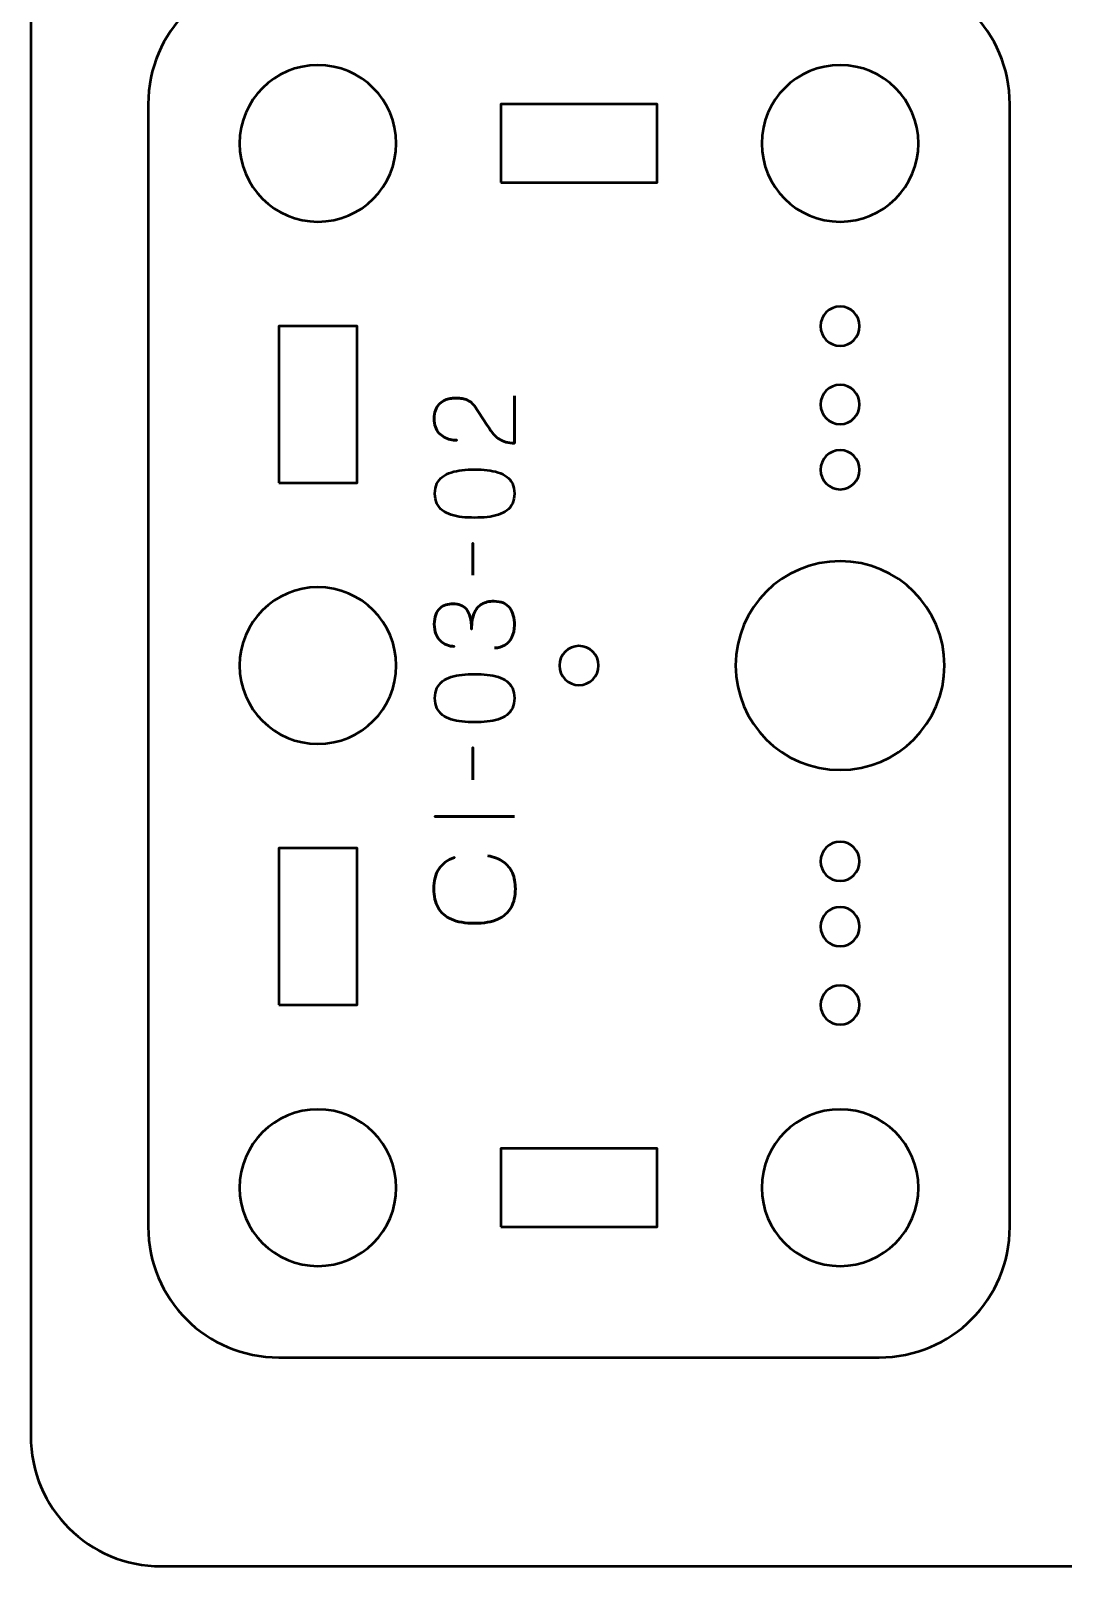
# Model space of a CAD drawing. Header units: centimetres. Extents: x -21 to 0, y -29.7 to 0.
# Drawn here: x -21 to -17.05, y -29.7 to -23.82 of the extents above; entities that cross this region are included whole.
import ezdxf

# ---------------------------------------------------------------- set-up
doc = ezdxf.new("R2010")
doc.units = ezdxf.units.CM
doc.header["$MEASUREMENT"] = 0
doc.layers.add('Layer 1', color=7, linetype='Continuous')

msp = doc.modelspace()

# ---------------------------------------------------------------- linework, layer by layer
at = {"layer": 'Layer 1', "color": 22, "lineweight": 53}
msp.add_open_spline([(-21.00003, -29.19995), (-21.00003, -29.19995), (-21.00003, -0.49992), (-21.00003, -0.49992), (-21.00003, -0.49992), (-21.00003, -0.22295), (-20.77694, 0.00004), (-20.49994, 0.00004), (-20.49994, 0.00004), (-20.49994, 0.00004), (-0.50008, 0.00004), (-0.50008, 0.00004), (-0.50008, 0.00004), (-0.22294, 0.00004), (0.00002, -0.22295), (0.00002, -0.49992), (0.00002, -0.49992), (0.00002, -0.49992), (0.00002, -29.19995), (0.00002, -29.19995), (0.00002, -29.19995), (0.00002, -29.47695), (-0.22294, -29.70004), (-0.50008, -29.70004), (-0.50008, -29.70004), (-0.50008, -29.70004), (-20.49994, -29.70004), (-20.49994, -29.70004), (-20.49994, -29.70004), (-20.77694, -29.70004), (-21.00003, -29.47695), (-21.00003, -29.19995)], degree=3, knots=[0, 0, 0, 0, 0.125, 0.125, 0.125, 0.125, 0.25, 0.25, 0.25, 0.25, 0.375, 0.375, 0.375, 0.375, 0.5, 0.5, 0.5, 0.5, 0.625, 0.625, 0.625, 0.625, 0.75, 0.75, 0.75, 0.75, 0.875, 0.875, 0.875, 0.875, 1, 1, 1, 1], dxfattribs=at)
at = {"layer": 'Layer 1', "color": 2, "lineweight": 53}
msp.add_open_spline([(-20.55003, -28.39994), (-20.55003, -28.39994), (-20.55003, -24.10007), (-20.55003, -24.10007), (-20.55003, -24.10007), (-20.55003, -23.82293), (-20.32694, -23.59997), (-20.04994, -23.59997), (-20.04994, -23.59997), (-20.04994, -23.59997), (-17.75007, -23.59997), (-17.75007, -23.59997), (-17.75007, -23.59997), (-17.47293, -23.59997), (-17.24997, -23.82293), (-17.24997, -24.10007), (-17.24997, -24.10007), (-17.24997, -24.10007), (-17.24997, -28.39994), (-17.24997, -28.39994), (-17.24997, -28.39994), (-17.24997, -28.67694), (-17.47293, -28.90003), (-17.75007, -28.90003), (-17.75007, -28.90003), (-17.75007, -28.90003), (-20.04994, -28.90003), (-20.04994, -28.90003), (-20.04994, -28.90003), (-20.32694, -28.90003), (-20.55003, -28.67694), (-20.55003, -28.39994)], degree=3, knots=[0, 0, 0, 0, 0.125, 0.125, 0.125, 0.125, 0.25, 0.25, 0.25, 0.25, 0.375, 0.375, 0.375, 0.375, 0.5, 0.5, 0.5, 0.5, 0.625, 0.625, 0.625, 0.625, 0.75, 0.75, 0.75, 0.75, 0.875, 0.875, 0.875, 0.875, 1, 1, 1, 1], dxfattribs=at)
at = {"layer": 'Layer 1', "lineweight": 53}
for points in [[(-19.9, -23.95), (-19.73423, -23.95), (-19.6, -24.08433), (-19.6, -24.25), (-19.6, -24.25), (-19.6, -24.41563), (-19.73423, -24.55), (-19.9, -24.55), (-19.9, -24.55), (-20.06567, -24.55), (-20.20001, -24.41563), (-20.20001, -24.25), (-20.20001, -24.25), (-20.20001, -24.08433), (-20.06567, -23.95), (-19.9, -23.95)], [(-17.89993, -23.95), (-17.7343, -23.95), (-17.59993, -24.08433), (-17.59993, -24.25), (-17.59993, -24.25), (-17.59993, -24.41563), (-17.7343, -24.55), (-17.89993, -24.55), (-17.89993, -24.55), (-18.0657, -24.55), (-18.19993, -24.41563), (-18.19993, -24.25), (-18.19993, -24.25), (-18.19993, -24.08433), (-18.0657, -23.95), (-17.89993, -23.95)], [(-19.19999, -24.40007), (-19.19999, -24.40007), (-19.19999, -24.10007), (-19.19999, -24.10007), (-19.19999, -24.10007), (-19.19999, -24.10007), (-18.59998, -24.10007), (-18.59998, -24.10007), (-18.59998, -24.10007), (-18.59998, -24.10007), (-18.59998, -24.40007), (-18.59998, -24.40007), (-18.59998, -24.40007), (-18.59998, -24.40007), (-19.19999, -24.40007), (-19.19999, -24.40007)], [(-20.04994, -25.55002), (-20.04994, -25.55002), (-20.04994, -24.95002), (-20.04994, -24.95002), (-20.04994, -24.95002), (-20.04994, -24.95002), (-19.74993, -24.95002), (-19.74993, -24.95002), (-19.74993, -24.95002), (-19.74993, -24.95002), (-19.74993, -25.55002), (-19.74993, -25.55002), (-19.74993, -25.55002), (-19.74993, -25.55002), (-20.04994, -25.55002), (-20.04994, -25.55002)], [(-19.9, -25.94993), (-19.73423, -25.94993), (-19.6, -26.0843), (-19.6, -26.24993), (-19.6, -26.24993), (-19.6, -26.4157), (-19.73423, -26.54993), (-19.9, -26.54993), (-19.9, -26.54993), (-20.06567, -26.54993), (-20.20001, -26.4157), (-20.20001, -26.24993), (-20.20001, -26.24993), (-20.20001, -26.0843), (-20.06567, -25.94993), (-19.9, -25.94993)], [(-20.04994, -27.54999), (-20.04994, -27.54999), (-20.04994, -26.94998), (-20.04994, -26.94998), (-20.04994, -26.94998), (-20.04994, -26.94998), (-19.74993, -26.94998), (-19.74993, -26.94998), (-19.74993, -26.94998), (-19.74993, -26.94998), (-19.74993, -27.54999), (-19.74993, -27.54999), (-19.74993, -27.54999), (-19.74993, -27.54999), (-20.04994, -27.54999), (-20.04994, -27.54999)], [(-19.9, -27.95), (-19.73423, -27.95), (-19.6, -28.08423), (-19.6, -28.25001), (-19.6, -28.25001), (-19.6, -28.41567), (-19.73423, -28.55001), (-19.9, -28.55001), (-19.9, -28.55001), (-20.06567, -28.55001), (-20.20001, -28.41567), (-20.20001, -28.25001), (-20.20001, -28.25001), (-20.20001, -28.08423), (-20.06567, -27.95), (-19.9, -27.95)], [(-17.89993, -27.95), (-17.7343, -27.95), (-17.59993, -28.08423), (-17.59993, -28.25001), (-17.59993, -28.25001), (-17.59993, -28.41567), (-17.7343, -28.55001), (-17.89993, -28.55001), (-17.89993, -28.55001), (-18.0657, -28.55001), (-18.19993, -28.41567), (-18.19993, -28.25001), (-18.19993, -28.25001), (-18.19993, -28.08423), (-18.0657, -27.95), (-17.89993, -27.95)], [(-19.19999, -28.39994), (-19.19999, -28.39994), (-19.19999, -28.09993), (-19.19999, -28.09993), (-19.19999, -28.09993), (-19.19999, -28.09993), (-18.59998, -28.09993), (-18.59998, -28.09993), (-18.59998, -28.09993), (-18.59998, -28.09993), (-18.59998, -28.39994), (-18.59998, -28.39994), (-18.59998, -28.39994), (-18.59998, -28.39994), (-19.19999, -28.39994), (-19.19999, -28.39994)]]:
    msp.add_open_spline(points, degree=3, knots=[0, 0, 0, 0, 0.25, 0.25, 0.25, 0.25, 0.5, 0.5, 0.5, 0.5, 0.75, 0.75, 0.75, 0.75, 1, 1, 1, 1], dxfattribs=at)
at = {"layer": 'Layer 1', "color": 250, "lineweight": 53}
for points in [[(-17.825, -24.95), (-17.825, -24.9914), (-17.85859, -25.025), (-17.9, -25.025), (-17.9, -25.025), (-17.9414, -25.025), (-17.975, -24.9914), (-17.975, -24.95), (-17.975, -24.95), (-17.975, -24.90859), (-17.9414, -24.875), (-17.9, -24.875), (-17.9, -24.875), (-17.85859, -24.875), (-17.825, -24.90859), (-17.825, -24.95)], [(-17.825, -25.25), (-17.825, -25.2914), (-17.85859, -25.325), (-17.9, -25.325), (-17.9, -25.325), (-17.9414, -25.325), (-17.975, -25.2914), (-17.975, -25.25), (-17.975, -25.25), (-17.975, -25.20859), (-17.9414, -25.175), (-17.9, -25.175), (-17.9, -25.175), (-17.85859, -25.175), (-17.825, -25.20859), (-17.825, -25.25)], [(-17.825, -25.5), (-17.825, -25.5414), (-17.85859, -25.575), (-17.9, -25.575), (-17.9, -25.575), (-17.9414, -25.575), (-17.975, -25.5414), (-17.975, -25.5), (-17.975, -25.5), (-17.975, -25.45859), (-17.9414, -25.425), (-17.9, -25.425), (-17.9, -25.425), (-17.85859, -25.425), (-17.825, -25.45859), (-17.825, -25.5)], [(-18.3, -26.25), (-18.3, -26.02912), (-18.12088, -25.85), (-17.9, -25.85), (-17.9, -25.85), (-17.67912, -25.85), (-17.5, -26.02912), (-17.5, -26.25), (-17.5, -26.25), (-17.5, -26.47088), (-17.67912, -26.65), (-17.9, -26.65), (-17.9, -26.65), (-18.12088, -26.65), (-18.3, -26.47088), (-18.3, -26.25)], [(-18.9, -26.175), (-18.85859, -26.175), (-18.825, -26.20859), (-18.825, -26.25), (-18.825, -26.25), (-18.825, -26.2914), (-18.85859, -26.325), (-18.9, -26.325), (-18.9, -26.325), (-18.9414, -26.325), (-18.975, -26.2914), (-18.975, -26.25), (-18.975, -26.25), (-18.975, -26.20859), (-18.9414, -26.175), (-18.9, -26.175)], [(-17.975, -27), (-17.975, -26.95859), (-17.9414, -26.925), (-17.9, -26.925), (-17.9, -26.925), (-17.85859, -26.925), (-17.825, -26.95859), (-17.825, -27), (-17.825, -27), (-17.825, -27.0414), (-17.85859, -27.075), (-17.9, -27.075), (-17.9, -27.075), (-17.9414, -27.075), (-17.975, -27.0414), (-17.975, -27)], [(-17.975, -27.25), (-17.975, -27.20859), (-17.9414, -27.175), (-17.9, -27.175), (-17.9, -27.175), (-17.85859, -27.175), (-17.825, -27.20859), (-17.825, -27.25), (-17.825, -27.25), (-17.825, -27.2914), (-17.85859, -27.325), (-17.9, -27.325), (-17.9, -27.325), (-17.9414, -27.325), (-17.975, -27.2914), (-17.975, -27.25)], [(-17.975, -27.55), (-17.975, -27.50859), (-17.9414, -27.475), (-17.9, -27.475), (-17.9, -27.475), (-17.85859, -27.475), (-17.825, -27.50859), (-17.825, -27.55), (-17.825, -27.55), (-17.825, -27.5914), (-17.85859, -27.625), (-17.9, -27.625), (-17.9, -27.625), (-17.9414, -27.625), (-17.975, -27.5914), (-17.975, -27.55)]]:
    msp.add_open_spline(points, degree=3, knots=[0, 0, 0, 0, 0.25, 0.25, 0.25, 0.25, 0.5, 0.5, 0.5, 0.5, 0.75, 0.75, 0.75, 0.75, 1, 1, 1, 1], dxfattribs=at)
at = {"layer": 'Layer 1', "color": 30, "lineweight": 53}
for points, knots in [([(-19.14718, -25.21711), (-19.14718, -25.21711), (-19.14718, -25.39872), (-19.14718, -25.39872), (-19.14718, -25.39872), (-19.15946, -25.39837), (-19.17032, -25.39682), (-19.17964, -25.3942), (-19.17964, -25.3942), (-19.18895, -25.39152), (-19.19713, -25.38793), (-19.20419, -25.38348), (-19.20419, -25.38348), (-19.21124, -25.37896), (-19.21752, -25.37381), (-19.22303, -25.36796), (-19.22303, -25.36796), (-19.2286, -25.3621), (-19.23368, -25.35582), (-19.23848, -25.34905), (-19.23848, -25.34905), (-19.24321, -25.34228), (-19.24793, -25.33529), (-19.25259, -25.32802), (-19.25259, -25.32802), (-19.25259, -25.32802), (-19.30085, -25.25563), (-19.30085, -25.25563), (-19.30085, -25.25563), (-19.30607, -25.24823), (-19.31171, -25.24244), (-19.31792, -25.23835), (-19.31792, -25.23835), (-19.32406, -25.23419), (-19.33055, -25.23129), (-19.33733, -25.22953), (-19.33733, -25.22953), (-19.34417, -25.22784), (-19.35108, -25.22678), (-19.35821, -25.22643), (-19.35821, -25.22643), (-19.36534, -25.22607), (-19.37246, -25.22593), (-19.37959, -25.226), (-19.37959, -25.226), (-19.38544, -25.226), (-19.39172, -25.22678), (-19.3985, -25.22833), (-19.3985, -25.22833), (-19.4052, -25.22995), (-19.4119, -25.23249), (-19.41853, -25.23609), (-19.41853, -25.23609), (-19.42517, -25.23969), (-19.43123, -25.24449), (-19.43674, -25.25048), (-19.43674, -25.25048), (-19.44217, -25.25648), (-19.44654, -25.26389), (-19.44986, -25.27271), (-19.44986, -25.27271), (-19.45318, -25.28153), (-19.45487, -25.2919), (-19.45494, -25.30389), (-19.45494, -25.30389), (-19.45487, -25.31596), (-19.45318, -25.32661), (-19.44993, -25.33579), (-19.44993, -25.33579), (-19.44669, -25.34496), (-19.44217, -25.35279), (-19.43646, -25.35928), (-19.43646, -25.35928), (-19.43074, -25.36577), (-19.42411, -25.37099), (-19.4167, -25.37508), (-19.4167, -25.37508), (-19.40929, -25.37918), (-19.40139, -25.38214), (-19.39306, -25.38404), (-19.39306, -25.38404), (-19.38474, -25.38595), (-19.37627, -25.38687), (-19.36773, -25.38687), (-19.36773, -25.38687), (-19.37627, -25.38687), (-19.38474, -25.38595), (-19.39306, -25.38404), (-19.39306, -25.38404), (-19.40139, -25.38214), (-19.40929, -25.37918), (-19.4167, -25.37508), (-19.4167, -25.37508), (-19.42411, -25.37099), (-19.43074, -25.36577), (-19.43646, -25.35928), (-19.43646, -25.35928), (-19.44217, -25.35279), (-19.44669, -25.34496), (-19.44993, -25.33579), (-19.44993, -25.33579), (-19.45318, -25.32661), (-19.45487, -25.31596), (-19.45494, -25.30389), (-19.45494, -25.30389), (-19.45487, -25.2919), (-19.45318, -25.28153), (-19.44986, -25.27271), (-19.44986, -25.27271), (-19.44654, -25.26389), (-19.44217, -25.25648), (-19.43674, -25.25048), (-19.43674, -25.25048), (-19.43123, -25.24449), (-19.42517, -25.23969), (-19.41853, -25.23609), (-19.41853, -25.23609), (-19.4119, -25.23249), (-19.4052, -25.22995), (-19.3985, -25.22833), (-19.3985, -25.22833), (-19.39172, -25.22678), (-19.38544, -25.226), (-19.37959, -25.226), (-19.37959, -25.226), (-19.37246, -25.22593), (-19.36534, -25.22607), (-19.35821, -25.22643), (-19.35821, -25.22643), (-19.35108, -25.22678), (-19.34417, -25.22784), (-19.33733, -25.22953), (-19.33733, -25.22953), (-19.33055, -25.23129), (-19.32406, -25.23419), (-19.31792, -25.23835), (-19.31792, -25.23835), (-19.31171, -25.24244), (-19.30607, -25.24823), (-19.30085, -25.25563), (-19.30085, -25.25563), (-19.30085, -25.25563), (-19.25259, -25.32802), (-19.25259, -25.32802), (-19.25259, -25.32802), (-19.24793, -25.33529), (-19.24321, -25.34228), (-19.23848, -25.34905), (-19.23848, -25.34905), (-19.23368, -25.35582), (-19.2286, -25.3621), (-19.22303, -25.36796), (-19.22303, -25.36796), (-19.21752, -25.37381), (-19.21124, -25.37896), (-19.20419, -25.38348), (-19.20419, -25.38348), (-19.19713, -25.38793), (-19.18895, -25.39152), (-19.17964, -25.3942), (-19.17964, -25.3942), (-19.17032, -25.39682), (-19.15946, -25.39837), (-19.14718, -25.39872), (-19.14718, -25.39872), (-19.14718, -25.39872), (-19.14718, -25.21711), (-19.14718, -25.21711)], [0, 0, 0, 0, 0.0238095, 0.0238095, 0.0238095, 0.0238095, 0.047619, 0.047619, 0.047619, 0.047619, 0.0714286, 0.0714286, 0.0714286, 0.0714286, 0.0952381, 0.0952381, 0.0952381, 0.0952381, 0.1190476, 0.1190476, 0.1190476, 0.1190476, 0.1428571, 0.1428571, 0.1428571, 0.1428571, 0.1666667, 0.1666667, 0.1666667, 0.1666667, 0.1904762, 0.1904762, 0.1904762, 0.1904762, 0.2142857, 0.2142857, 0.2142857, 0.2142857, 0.2380952, 0.2380952, 0.2380952, 0.2380952, 0.2619048, 0.2619048, 0.2619048, 0.2619048, 0.2857143, 0.2857143, 0.2857143, 0.2857143, 0.3095238, 0.3095238, 0.3095238, 0.3095238, 0.3333333, 0.3333333, 0.3333333, 0.3333333, 0.3571429, 0.3571429, 0.3571429, 0.3571429, 0.3809524, 0.3809524, 0.3809524, 0.3809524, 0.4047619, 0.4047619, 0.4047619, 0.4047619, 0.4285714, 0.4285714, 0.4285714, 0.4285714, 0.452381, 0.452381, 0.452381, 0.452381, 0.4761905, 0.4761905, 0.4761905, 0.4761905, 0.5, 0.5, 0.5, 0.5, 0.5238095, 0.5238095, 0.5238095, 0.5238095, 0.547619, 0.547619, 0.547619, 0.547619, 0.5714286, 0.5714286, 0.5714286, 0.5714286, 0.5952381, 0.5952381, 0.5952381, 0.5952381, 0.6190476, 0.6190476, 0.6190476, 0.6190476, 0.6428571, 0.6428571, 0.6428571, 0.6428571, 0.6666667, 0.6666667, 0.6666667, 0.6666667, 0.6904762, 0.6904762, 0.6904762, 0.6904762, 0.7142857, 0.7142857, 0.7142857, 0.7142857, 0.7380952, 0.7380952, 0.7380952, 0.7380952, 0.7619048, 0.7619048, 0.7619048, 0.7619048, 0.7857143, 0.7857143, 0.7857143, 0.7857143, 0.8095238, 0.8095238, 0.8095238, 0.8095238, 0.8333333, 0.8333333, 0.8333333, 0.8333333, 0.8571429, 0.8571429, 0.8571429, 0.8571429, 0.8809524, 0.8809524, 0.8809524, 0.8809524, 0.9047619, 0.9047619, 0.9047619, 0.9047619, 0.9285714, 0.9285714, 0.9285714, 0.9285714, 0.952381, 0.952381, 0.952381, 0.952381, 0.9761905, 0.9761905, 0.9761905, 0.9761905, 1, 1, 1, 1]), ([(-19.14718, -25.59133), (-19.14725, -25.57652), (-19.14986, -25.56375), (-19.15494, -25.55309), (-19.15494, -25.55309), (-19.16002, -25.54251), (-19.16729, -25.53369), (-19.17653, -25.52664), (-19.17653, -25.52664), (-19.18584, -25.51965), (-19.19685, -25.51415), (-19.20955, -25.51006), (-19.20955, -25.51006), (-19.22225, -25.50603), (-19.23615, -25.50314), (-19.25139, -25.50152), (-19.25139, -25.50152), (-19.26663, -25.49982), (-19.28265, -25.49898), (-19.29958, -25.49905), (-19.29958, -25.49905), (-19.31644, -25.49898), (-19.33246, -25.49982), (-19.34763, -25.50152), (-19.34763, -25.50152), (-19.3628, -25.50314), (-19.37677, -25.50603), (-19.38947, -25.51006), (-19.38947, -25.51006), (-19.4021, -25.51415), (-19.4131, -25.51965), (-19.42249, -25.52664), (-19.42249, -25.52664), (-19.4318, -25.53369), (-19.43907, -25.54251), (-19.44415, -25.55309), (-19.44415, -25.55309), (-19.4493, -25.56375), (-19.45191, -25.57652), (-19.45198, -25.59133), (-19.45198, -25.59133), (-19.45191, -25.60615), (-19.4493, -25.61892), (-19.44415, -25.62958), (-19.44415, -25.62958), (-19.43907, -25.64016), (-19.4318, -25.64898), (-19.42249, -25.65603), (-19.42249, -25.65603), (-19.4131, -25.66302), (-19.4021, -25.66852), (-19.38947, -25.67261), (-19.38947, -25.67261), (-19.37677, -25.67664), (-19.3628, -25.67953), (-19.34763, -25.68115), (-19.34763, -25.68115), (-19.33246, -25.68284), (-19.31644, -25.68369), (-19.29958, -25.68362), (-19.29958, -25.68362), (-19.28265, -25.68369), (-19.26663, -25.68284), (-19.25139, -25.68115), (-19.25139, -25.68115), (-19.23615, -25.67953), (-19.22225, -25.67664), (-19.20955, -25.67261), (-19.20955, -25.67261), (-19.19685, -25.66852), (-19.18584, -25.66302), (-19.17653, -25.65603), (-19.17653, -25.65603), (-19.16729, -25.64898), (-19.16002, -25.64016), (-19.15494, -25.62958), (-19.15494, -25.62958), (-19.14986, -25.61892), (-19.14725, -25.60615), (-19.14718, -25.59133)], [0, 0, 0, 0, 0.05, 0.05, 0.05, 0.05, 0.1, 0.1, 0.1, 0.1, 0.15, 0.15, 0.15, 0.15, 0.2, 0.2, 0.2, 0.2, 0.25, 0.25, 0.25, 0.25, 0.3, 0.3, 0.3, 0.3, 0.35, 0.35, 0.35, 0.35, 0.4, 0.4, 0.4, 0.4, 0.45, 0.45, 0.45, 0.45, 0.5, 0.5, 0.5, 0.5, 0.55, 0.55, 0.55, 0.55, 0.6, 0.6, 0.6, 0.6, 0.65, 0.65, 0.65, 0.65, 0.7, 0.7, 0.7, 0.7, 0.75, 0.75, 0.75, 0.75, 0.8, 0.8, 0.8, 0.8, 0.85, 0.85, 0.85, 0.85, 0.9, 0.9, 0.9, 0.9, 0.95, 0.95, 0.95, 0.95, 1, 1, 1, 1]), ([(-19.14718, -25.59133), (-19.14725, -25.57652), (-19.14986, -25.56375), (-19.15494, -25.55309), (-19.15494, -25.55309), (-19.16002, -25.54251), (-19.16729, -25.53369), (-19.17653, -25.52664), (-19.17653, -25.52664), (-19.18584, -25.51965), (-19.19685, -25.51415), (-19.20955, -25.51006), (-19.20955, -25.51006), (-19.22225, -25.50603), (-19.23615, -25.50314), (-19.25139, -25.50152), (-19.25139, -25.50152), (-19.26663, -25.49982), (-19.28265, -25.49898), (-19.29958, -25.49905), (-19.29958, -25.49905), (-19.31644, -25.49898), (-19.33246, -25.49982), (-19.34763, -25.50152), (-19.34763, -25.50152), (-19.3628, -25.50314), (-19.37677, -25.50603), (-19.38947, -25.51006), (-19.38947, -25.51006), (-19.4021, -25.51415), (-19.4131, -25.51965), (-19.42249, -25.52664), (-19.42249, -25.52664), (-19.4318, -25.53369), (-19.43907, -25.54251), (-19.44415, -25.55309), (-19.44415, -25.55309), (-19.4493, -25.56375), (-19.45191, -25.57652), (-19.45198, -25.59133), (-19.45198, -25.59133), (-19.45191, -25.60615), (-19.4493, -25.61892), (-19.44415, -25.62958), (-19.44415, -25.62958), (-19.43907, -25.64016), (-19.4318, -25.64898), (-19.42249, -25.65603), (-19.42249, -25.65603), (-19.4131, -25.66302), (-19.4021, -25.66852), (-19.38947, -25.67261), (-19.38947, -25.67261), (-19.37677, -25.67664), (-19.3628, -25.67953), (-19.34763, -25.68115), (-19.34763, -25.68115), (-19.33246, -25.68284), (-19.31644, -25.68369), (-19.29958, -25.68362), (-19.29958, -25.68362), (-19.28265, -25.68369), (-19.26663, -25.68284), (-19.25139, -25.68115), (-19.25139, -25.68115), (-19.23615, -25.67953), (-19.22225, -25.67664), (-19.20955, -25.67261), (-19.20955, -25.67261), (-19.19685, -25.66852), (-19.18584, -25.66302), (-19.17653, -25.65603), (-19.17653, -25.65603), (-19.16729, -25.64898), (-19.16002, -25.64016), (-19.15494, -25.62958), (-19.15494, -25.62958), (-19.14986, -25.61892), (-19.14725, -25.60615), (-19.14718, -25.59133)], [0, 0, 0, 0, 0.05, 0.05, 0.05, 0.05, 0.1, 0.1, 0.1, 0.1, 0.15, 0.15, 0.15, 0.15, 0.2, 0.2, 0.2, 0.2, 0.25, 0.25, 0.25, 0.25, 0.3, 0.3, 0.3, 0.3, 0.35, 0.35, 0.35, 0.35, 0.4, 0.4, 0.4, 0.4, 0.45, 0.45, 0.45, 0.45, 0.5, 0.5, 0.5, 0.5, 0.55, 0.55, 0.55, 0.55, 0.6, 0.6, 0.6, 0.6, 0.65, 0.65, 0.65, 0.65, 0.7, 0.7, 0.7, 0.7, 0.75, 0.75, 0.75, 0.75, 0.8, 0.8, 0.8, 0.8, 0.85, 0.85, 0.85, 0.85, 0.9, 0.9, 0.9, 0.9, 0.95, 0.95, 0.95, 0.95, 1, 1, 1, 1]), ([(-19.30678, -25.90375), (-19.30678, -25.90375), (-19.30678, -25.78056), (-19.30678, -25.78056), (-19.30678, -25.78056), (-19.30678, -25.78056), (-19.30678, -25.90375), (-19.30678, -25.90375)], [0, 0, 0, 0, 0.5, 0.5, 0.5, 0.5, 1, 1, 1, 1]), ([(-19.2238, -26.1823), (-19.20856, -26.18223), (-19.1953, -26.1787), (-19.1838, -26.17172), (-19.1838, -26.17172), (-19.17237, -26.16473), (-19.16341, -26.15478), (-19.15699, -26.1418), (-19.15699, -26.1418), (-19.15057, -26.12882), (-19.14732, -26.11323), (-19.14718, -26.09509), (-19.14718, -26.09509), (-19.14718, -26.08148), (-19.14859, -26.06913), (-19.15155, -26.05791), (-19.15155, -26.05791), (-19.15452, -26.04676), (-19.1591, -26.03717), (-19.16538, -26.02905), (-19.16538, -26.02905), (-19.17166, -26.02094), (-19.17978, -26.01473), (-19.18965, -26.01029), (-19.18965, -26.01029), (-19.1996, -26.00591), (-19.21153, -26.00373), (-19.2255, -26.00366), (-19.2255, -26.00366), (-19.24412, -26.00358), (-19.25986, -26.00739), (-19.27263, -26.01494), (-19.27263, -26.01494), (-19.2854, -26.02249), (-19.29499, -26.03421), (-19.30155, -26.04994), (-19.30155, -26.04994), (-19.30812, -26.06567), (-19.31143, -26.08585), (-19.31143, -26.11033), (-19.31143, -26.11033), (-19.31136, -26.09206), (-19.31305, -26.07675), (-19.31651, -26.06426), (-19.31651, -26.06426), (-19.31997, -26.05184), (-19.32484, -26.0419), (-19.33119, -26.03442), (-19.33119, -26.03442), (-19.33747, -26.02694), (-19.34495, -26.02151), (-19.35355, -26.01826), (-19.35355, -26.01826), (-19.36209, -26.01494), (-19.37147, -26.01332), (-19.3817, -26.01339), (-19.3817, -26.01339), (-19.39194, -26.01332), (-19.40139, -26.01473), (-19.41014, -26.01755), (-19.41014, -26.01755), (-19.41889, -26.02031), (-19.42658, -26.02482), (-19.43314, -26.03096), (-19.43314, -26.03096), (-19.4397, -26.0371), (-19.44485, -26.04521), (-19.44852, -26.05516), (-19.44852, -26.05516), (-19.45219, -26.06518), (-19.45402, -26.07739), (-19.45409, -26.09171), (-19.45409, -26.09171), (-19.45402, -26.10596), (-19.45191, -26.11845), (-19.44781, -26.12903), (-19.44781, -26.12903), (-19.44372, -26.13969), (-19.43815, -26.14843), (-19.43102, -26.15549), (-19.43102, -26.15549), (-19.4239, -26.16247), (-19.41578, -26.1677), (-19.40661, -26.17115), (-19.40661, -26.17115), (-19.39744, -26.17468), (-19.3877, -26.17637), (-19.37747, -26.17637), (-19.37747, -26.17637), (-19.3877, -26.17637), (-19.39744, -26.17468), (-19.40661, -26.17115), (-19.40661, -26.17115), (-19.41578, -26.1677), (-19.4239, -26.16247), (-19.43102, -26.15549), (-19.43102, -26.15549), (-19.43815, -26.14843), (-19.44372, -26.13969), (-19.44781, -26.12903), (-19.44781, -26.12903), (-19.45191, -26.11845), (-19.45402, -26.10596), (-19.45409, -26.09171), (-19.45409, -26.09171), (-19.45402, -26.07739), (-19.45219, -26.06518), (-19.44852, -26.05516), (-19.44852, -26.05516), (-19.44485, -26.04521), (-19.4397, -26.0371), (-19.43314, -26.03096), (-19.43314, -26.03096), (-19.42658, -26.02482), (-19.41889, -26.02031), (-19.41014, -26.01755), (-19.41014, -26.01755), (-19.40139, -26.01473), (-19.39194, -26.01332), (-19.3817, -26.01339), (-19.3817, -26.01339), (-19.37147, -26.01332), (-19.36209, -26.01494), (-19.35355, -26.01826), (-19.35355, -26.01826), (-19.34495, -26.02151), (-19.33747, -26.02694), (-19.33119, -26.03442), (-19.33119, -26.03442), (-19.32484, -26.0419), (-19.31997, -26.05184), (-19.31651, -26.06426), (-19.31651, -26.06426), (-19.31305, -26.07675), (-19.31136, -26.09206), (-19.31143, -26.11033), (-19.31143, -26.11033), (-19.31143, -26.08585), (-19.30812, -26.06567), (-19.30155, -26.04994), (-19.30155, -26.04994), (-19.29499, -26.03421), (-19.2854, -26.02249), (-19.27263, -26.01494), (-19.27263, -26.01494), (-19.25986, -26.00739), (-19.24412, -26.00358), (-19.2255, -26.00366), (-19.2255, -26.00366), (-19.21153, -26.00373), (-19.1996, -26.00591), (-19.18965, -26.01029), (-19.18965, -26.01029), (-19.17978, -26.01473), (-19.17166, -26.02094), (-19.16538, -26.02905), (-19.16538, -26.02905), (-19.1591, -26.03717), (-19.15452, -26.04676), (-19.15155, -26.05791), (-19.15155, -26.05791), (-19.14859, -26.06913), (-19.14718, -26.08148), (-19.14718, -26.09509), (-19.14718, -26.09509), (-19.14732, -26.11323), (-19.15057, -26.12882), (-19.15699, -26.1418), (-19.15699, -26.1418), (-19.16341, -26.15478), (-19.17237, -26.16473), (-19.1838, -26.17172), (-19.1838, -26.17172), (-19.1953, -26.1787), (-19.20856, -26.18223), (-19.2238, -26.1823)], [0, 0, 0, 0, 0.0227273, 0.0227273, 0.0227273, 0.0227273, 0.0454545, 0.0454545, 0.0454545, 0.0454545, 0.0681818, 0.0681818, 0.0681818, 0.0681818, 0.0909091, 0.0909091, 0.0909091, 0.0909091, 0.1136364, 0.1136364, 0.1136364, 0.1136364, 0.1363636, 0.1363636, 0.1363636, 0.1363636, 0.1590909, 0.1590909, 0.1590909, 0.1590909, 0.1818182, 0.1818182, 0.1818182, 0.1818182, 0.2045455, 0.2045455, 0.2045455, 0.2045455, 0.2272727, 0.2272727, 0.2272727, 0.2272727, 0.25, 0.25, 0.25, 0.25, 0.2727273, 0.2727273, 0.2727273, 0.2727273, 0.2954545, 0.2954545, 0.2954545, 0.2954545, 0.3181818, 0.3181818, 0.3181818, 0.3181818, 0.3409091, 0.3409091, 0.3409091, 0.3409091, 0.3636364, 0.3636364, 0.3636364, 0.3636364, 0.3863636, 0.3863636, 0.3863636, 0.3863636, 0.4090909, 0.4090909, 0.4090909, 0.4090909, 0.4318182, 0.4318182, 0.4318182, 0.4318182, 0.4545455, 0.4545455, 0.4545455, 0.4545455, 0.4772727, 0.4772727, 0.4772727, 0.4772727, 0.5, 0.5, 0.5, 0.5, 0.5227273, 0.5227273, 0.5227273, 0.5227273, 0.5454545, 0.5454545, 0.5454545, 0.5454545, 0.5681818, 0.5681818, 0.5681818, 0.5681818, 0.5909091, 0.5909091, 0.5909091, 0.5909091, 0.6136364, 0.6136364, 0.6136364, 0.6136364, 0.6363636, 0.6363636, 0.6363636, 0.6363636, 0.6590909, 0.6590909, 0.6590909, 0.6590909, 0.6818182, 0.6818182, 0.6818182, 0.6818182, 0.7045455, 0.7045455, 0.7045455, 0.7045455, 0.7272727, 0.7272727, 0.7272727, 0.7272727, 0.75, 0.75, 0.75, 0.75, 0.7727273, 0.7727273, 0.7727273, 0.7727273, 0.7954545, 0.7954545, 0.7954545, 0.7954545, 0.8181818, 0.8181818, 0.8181818, 0.8181818, 0.8409091, 0.8409091, 0.8409091, 0.8409091, 0.8636364, 0.8636364, 0.8636364, 0.8636364, 0.8863636, 0.8863636, 0.8863636, 0.8863636, 0.9090909, 0.9090909, 0.9090909, 0.9090909, 0.9318182, 0.9318182, 0.9318182, 0.9318182, 0.9545455, 0.9545455, 0.9545455, 0.9545455, 0.9772727, 0.9772727, 0.9772727, 0.9772727, 1, 1, 1, 1]), ([(-19.14718, -26.37491), (-19.14725, -26.3601), (-19.14986, -26.34733), (-19.15494, -26.33667), (-19.15494, -26.33667), (-19.16002, -26.32609), (-19.16729, -26.31727), (-19.17653, -26.31022), (-19.17653, -26.31022), (-19.18584, -26.30323), (-19.19685, -26.29773), (-19.20955, -26.29364), (-19.20955, -26.29364), (-19.22225, -26.28961), (-19.23615, -26.28672), (-19.25139, -26.2851), (-19.25139, -26.2851), (-19.26663, -26.2834), (-19.28265, -26.28256), (-19.29958, -26.28263), (-19.29958, -26.28263), (-19.31644, -26.28256), (-19.33246, -26.2834), (-19.34763, -26.2851), (-19.34763, -26.2851), (-19.3628, -26.28672), (-19.37677, -26.28961), (-19.38947, -26.29364), (-19.38947, -26.29364), (-19.4021, -26.29773), (-19.4131, -26.30323), (-19.42249, -26.31022), (-19.42249, -26.31022), (-19.4318, -26.31727), (-19.43907, -26.32609), (-19.44415, -26.33667), (-19.44415, -26.33667), (-19.4493, -26.34733), (-19.45191, -26.3601), (-19.45198, -26.37491), (-19.45198, -26.37491), (-19.45191, -26.38973), (-19.4493, -26.4025), (-19.44415, -26.41316), (-19.44415, -26.41316), (-19.43907, -26.42374), (-19.4318, -26.43256), (-19.42249, -26.43961), (-19.42249, -26.43961), (-19.4131, -26.4466), (-19.4021, -26.4521), (-19.38947, -26.45619), (-19.38947, -26.45619), (-19.37677, -26.46022), (-19.3628, -26.46311), (-19.34763, -26.46473), (-19.34763, -26.46473), (-19.33246, -26.46642), (-19.31644, -26.46727), (-19.29958, -26.4672), (-19.29958, -26.4672), (-19.28265, -26.46727), (-19.26663, -26.46642), (-19.25139, -26.46473), (-19.25139, -26.46473), (-19.23615, -26.46311), (-19.22225, -26.46022), (-19.20955, -26.45619), (-19.20955, -26.45619), (-19.19685, -26.4521), (-19.18584, -26.4466), (-19.17653, -26.43961), (-19.17653, -26.43961), (-19.16729, -26.43256), (-19.16002, -26.42374), (-19.15494, -26.41316), (-19.15494, -26.41316), (-19.14986, -26.4025), (-19.14725, -26.38973), (-19.14718, -26.37491)], [0, 0, 0, 0, 0.05, 0.05, 0.05, 0.05, 0.1, 0.1, 0.1, 0.1, 0.15, 0.15, 0.15, 0.15, 0.2, 0.2, 0.2, 0.2, 0.25, 0.25, 0.25, 0.25, 0.3, 0.3, 0.3, 0.3, 0.35, 0.35, 0.35, 0.35, 0.4, 0.4, 0.4, 0.4, 0.45, 0.45, 0.45, 0.45, 0.5, 0.5, 0.5, 0.5, 0.55, 0.55, 0.55, 0.55, 0.6, 0.6, 0.6, 0.6, 0.65, 0.65, 0.65, 0.65, 0.7, 0.7, 0.7, 0.7, 0.75, 0.75, 0.75, 0.75, 0.8, 0.8, 0.8, 0.8, 0.85, 0.85, 0.85, 0.85, 0.9, 0.9, 0.9, 0.9, 0.95, 0.95, 0.95, 0.95, 1, 1, 1, 1]), ([(-19.14718, -26.37491), (-19.14725, -26.3601), (-19.14986, -26.34733), (-19.15494, -26.33667), (-19.15494, -26.33667), (-19.16002, -26.32609), (-19.16729, -26.31727), (-19.17653, -26.31022), (-19.17653, -26.31022), (-19.18584, -26.30323), (-19.19685, -26.29773), (-19.20955, -26.29364), (-19.20955, -26.29364), (-19.22225, -26.28961), (-19.23615, -26.28672), (-19.25139, -26.2851), (-19.25139, -26.2851), (-19.26663, -26.2834), (-19.28265, -26.28256), (-19.29958, -26.28263), (-19.29958, -26.28263), (-19.31644, -26.28256), (-19.33246, -26.2834), (-19.34763, -26.2851), (-19.34763, -26.2851), (-19.3628, -26.28672), (-19.37677, -26.28961), (-19.38947, -26.29364), (-19.38947, -26.29364), (-19.4021, -26.29773), (-19.4131, -26.30323), (-19.42249, -26.31022), (-19.42249, -26.31022), (-19.4318, -26.31727), (-19.43907, -26.32609), (-19.44415, -26.33667), (-19.44415, -26.33667), (-19.4493, -26.34733), (-19.45191, -26.3601), (-19.45198, -26.37491), (-19.45198, -26.37491), (-19.45191, -26.38973), (-19.4493, -26.4025), (-19.44415, -26.41316), (-19.44415, -26.41316), (-19.43907, -26.42374), (-19.4318, -26.43256), (-19.42249, -26.43961), (-19.42249, -26.43961), (-19.4131, -26.4466), (-19.4021, -26.4521), (-19.38947, -26.45619), (-19.38947, -26.45619), (-19.37677, -26.46022), (-19.3628, -26.46311), (-19.34763, -26.46473), (-19.34763, -26.46473), (-19.33246, -26.46642), (-19.31644, -26.46727), (-19.29958, -26.4672), (-19.29958, -26.4672), (-19.28265, -26.46727), (-19.26663, -26.46642), (-19.25139, -26.46473), (-19.25139, -26.46473), (-19.23615, -26.46311), (-19.22225, -26.46022), (-19.20955, -26.45619), (-19.20955, -26.45619), (-19.19685, -26.4521), (-19.18584, -26.4466), (-19.17653, -26.43961), (-19.17653, -26.43961), (-19.16729, -26.43256), (-19.16002, -26.42374), (-19.15494, -26.41316), (-19.15494, -26.41316), (-19.14986, -26.4025), (-19.14725, -26.38973), (-19.14718, -26.37491)], [0, 0, 0, 0, 0.05, 0.05, 0.05, 0.05, 0.1, 0.1, 0.1, 0.1, 0.15, 0.15, 0.15, 0.15, 0.2, 0.2, 0.2, 0.2, 0.25, 0.25, 0.25, 0.25, 0.3, 0.3, 0.3, 0.3, 0.35, 0.35, 0.35, 0.35, 0.4, 0.4, 0.4, 0.4, 0.45, 0.45, 0.45, 0.45, 0.5, 0.5, 0.5, 0.5, 0.55, 0.55, 0.55, 0.55, 0.6, 0.6, 0.6, 0.6, 0.65, 0.65, 0.65, 0.65, 0.7, 0.7, 0.7, 0.7, 0.75, 0.75, 0.75, 0.75, 0.8, 0.8, 0.8, 0.8, 0.85, 0.85, 0.85, 0.85, 0.9, 0.9, 0.9, 0.9, 0.95, 0.95, 0.95, 0.95, 1, 1, 1, 1]), ([(-19.30678, -26.68733), (-19.30678, -26.68733), (-19.30678, -26.56414), (-19.30678, -26.56414), (-19.30678, -26.56414), (-19.30678, -26.56414), (-19.30678, -26.68733), (-19.30678, -26.68733)], [0, 0, 0, 0, 0.5, 0.5, 0.5, 0.5, 1, 1, 1, 1]), ([(-19.14718, -26.8283), (-19.14718, -26.8283), (-19.4524, -26.8283), (-19.4524, -26.8283), (-19.4524, -26.8283), (-19.4524, -26.8283), (-19.14718, -26.8283), (-19.14718, -26.8283)], [0, 0, 0, 0, 0.5, 0.5, 0.5, 0.5, 1, 1, 1, 1]), ([(-19.24963, -26.97816), (-19.22543, -26.98268), (-19.20546, -26.99058), (-19.1898, -27.00166), (-19.1898, -27.00166), (-19.1742, -27.0128), (-19.16263, -27.02706), (-19.15508, -27.04441), (-19.15508, -27.04441), (-19.14753, -27.0617), (-19.14372, -27.08202), (-19.14379, -27.10516), (-19.14379, -27.10516), (-19.14372, -27.13331), (-19.14916, -27.15723), (-19.16023, -27.17685), (-19.16023, -27.17685), (-19.17124, -27.19646), (-19.18824, -27.21142), (-19.21131, -27.22172), (-19.21131, -27.22172), (-19.23439, -27.23202), (-19.26395, -27.23717), (-19.3, -27.23724), (-19.3, -27.23724), (-19.33591, -27.23717), (-19.36541, -27.23202), (-19.38848, -27.22172), (-19.38848, -27.22172), (-19.41155, -27.21142), (-19.42862, -27.19646), (-19.4397, -27.17685), (-19.4397, -27.17685), (-19.45078, -27.15723), (-19.45628, -27.13331), (-19.45621, -27.10516), (-19.45621, -27.10516), (-19.45628, -27.07503), (-19.44986, -27.04978), (-19.43695, -27.02946), (-19.43695, -27.02946), (-19.42404, -27.00921), (-19.40407, -26.99432), (-19.37705, -26.98494), (-19.37705, -26.98494), (-19.40407, -26.99432), (-19.42404, -27.00921), (-19.43695, -27.02946), (-19.43695, -27.02946), (-19.44986, -27.04978), (-19.45628, -27.07503), (-19.45621, -27.10516), (-19.45621, -27.10516), (-19.45628, -27.13331), (-19.45078, -27.15723), (-19.4397, -27.17685), (-19.4397, -27.17685), (-19.42862, -27.19646), (-19.41155, -27.21142), (-19.38848, -27.22172), (-19.38848, -27.22172), (-19.36541, -27.23202), (-19.33591, -27.23717), (-19.3, -27.23724), (-19.3, -27.23724), (-19.26395, -27.23717), (-19.23439, -27.23202), (-19.21131, -27.22172), (-19.21131, -27.22172), (-19.18824, -27.21142), (-19.17124, -27.19646), (-19.16023, -27.17685), (-19.16023, -27.17685), (-19.14916, -27.15723), (-19.14372, -27.13331), (-19.14379, -27.10516), (-19.14379, -27.10516), (-19.14372, -27.08202), (-19.14753, -27.0617), (-19.15508, -27.04441), (-19.15508, -27.04441), (-19.16263, -27.02706), (-19.1742, -27.0128), (-19.1898, -27.00166), (-19.1898, -27.00166), (-19.20546, -26.99058), (-19.22543, -26.98268), (-19.24963, -26.97816)], [0, 0, 0, 0, 0.0454545, 0.0454545, 0.0454545, 0.0454545, 0.0909091, 0.0909091, 0.0909091, 0.0909091, 0.1363636, 0.1363636, 0.1363636, 0.1363636, 0.1818182, 0.1818182, 0.1818182, 0.1818182, 0.2272727, 0.2272727, 0.2272727, 0.2272727, 0.2727273, 0.2727273, 0.2727273, 0.2727273, 0.3181818, 0.3181818, 0.3181818, 0.3181818, 0.3636364, 0.3636364, 0.3636364, 0.3636364, 0.4090909, 0.4090909, 0.4090909, 0.4090909, 0.4545455, 0.4545455, 0.4545455, 0.4545455, 0.5, 0.5, 0.5, 0.5, 0.5454545, 0.5454545, 0.5454545, 0.5454545, 0.5909091, 0.5909091, 0.5909091, 0.5909091, 0.6363636, 0.6363636, 0.6363636, 0.6363636, 0.6818182, 0.6818182, 0.6818182, 0.6818182, 0.7272727, 0.7272727, 0.7272727, 0.7272727, 0.7727273, 0.7727273, 0.7727273, 0.7727273, 0.8181818, 0.8181818, 0.8181818, 0.8181818, 0.8636364, 0.8636364, 0.8636364, 0.8636364, 0.9090909, 0.9090909, 0.9090909, 0.9090909, 0.9545455, 0.9545455, 0.9545455, 0.9545455, 1, 1, 1, 1])]:
    msp.add_open_spline(points, degree=3, knots=knots, dxfattribs=at)

doc.saveas('drawing.dxf')
